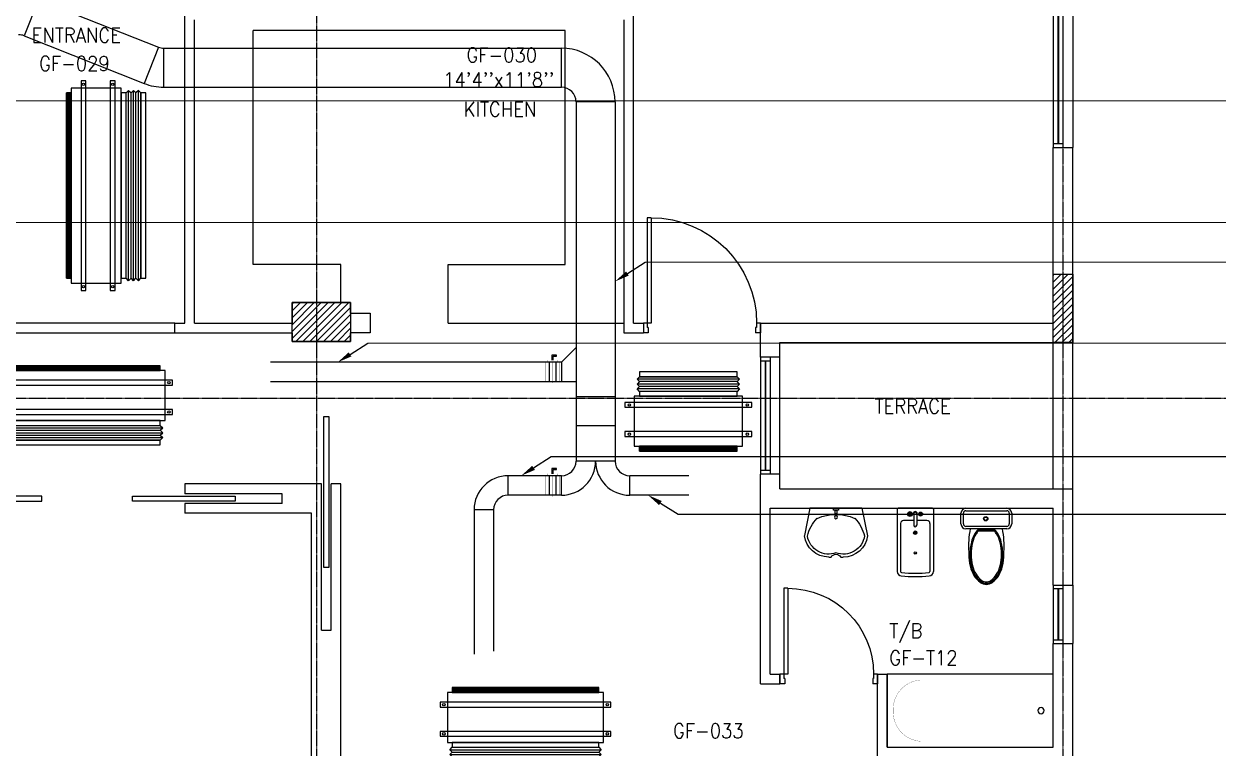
# Model space of a CAD drawing. Header units: millimetres. Extents: x 0 to 79758, y -5689 to 75453.
# Drawn here: x 40473 to 52712, y 15216 to 22644 of the extents above; entities that cross this region are included whole.
import ezdxf

# ---------------------------------------------------------------- set-up
doc = ezdxf.new("R2010")
doc.units = ezdxf.units.MM
doc.linetypes.add('CENTER', pattern=[50.8, 31.75, -6.35, 6.35, -6.35])
doc.linetypes.add('DASHED2', pattern=[9.525, 6.35, -3.175])
for name, color, linetype in [('A-ANNO-TEXT', 8, 'Continuous'), ('A-DOOR', 4, 'Continuous'), ('A-FLOR-OVHD', 4, 'DASHED2'), ('A-FLOR-PFIX', 8, 'Continuous'), ('A-FLOR-SPCL', 8, 'Continuous'), ('A-GLAZ', 5, 'Continuous'), ('A-GRID', 253, 'CENTER'), ('A-WALL-FULL', 8, 'Continuous'), ('AC- VD', 5, 'Continuous'), ('AC-FAD', 6, 'Continuous'), ('AC-FAD TEXT', 6, 'Continuous'), ('FCU-AC', 160, 'Continuous'), ('L1-E014-C22-VAC (08-08-2010)$0$ETA-AC-DAMPER', 4, 'Continuous'), ('S-COL- HACT.', 9, 'Continuous'), ('S-COL.', 8, 'Continuous')]:
    doc.layers.add(name, color=color, linetype=linetype)
doc.styles.add('ROMANS', font='romans.shx', dxfattribs={"width": 0.8})

# ---------------------------------------------------------------- blocks, each defined once
blk = doc.blocks.new('W-180')
for p, q in [((1800, 100), (0, 100)), ((1800, 0), (0, 0)), ((40, 0), (40, 100)), ((1760, 100), (1760, 0))]:
    blk.add_line(p, q)
at = {"linetype": 'Continuous'}
for p, q in [((1760, 53), (40, 53)), ((1760, 47), (40, 47))]:
    blk.add_line(p, q, dxfattribs=at)
blk = doc.blocks.new('LAV-4')
for p, q in [((-266, 0), (-322, -283)), ((-266, 0), (268, 0)), ((268, 0), (324, -280)), ((-48, -500), (-75, -500)), ((75, -500), (50, -500))]:
    blk.add_line(p, q)
for points in [[(-25, 0), (-25, -18), (25, -18), (25, 0)], [(-9, -20), (-9, -57), (8, -57), (8, -20)]]:
    blk.add_lwpolyline(points, close=True)
blk.add_circle((0, -91), 15.4)
for centre, radius, start, end in [((74, -366), 375, 135.3333, 167.1432), ((0, -539), 477, 66.1261, 113.874), ((-74, -366), 375, 12.5199, 44.6667), ((-75, -250), 250, 187.6784, 270), ((-75, -250), 220, 188.5814, 289.9523), ((75, -250), 220, 250.0878, 350.8515), ((75, -250), 250, 270, 353.0121), ((1, -527), 55.9, 28.7827, 151.2173), ((50, -499), 0, 238.1883, 0)]:
    blk.add_arc(centre, radius, start, end)
blk = doc.blocks.new('D-120-R1')
for p, q in [((-80, 1180), (-40, 1180)), ((-80, 1180), (-80, 100)), ((-40, 1180), (-40, 55)), ((-1200, 100), (-1160, 100)), ((-1200, 100), (-1200, 0)), ((-1160, 100), (-1160, 55)), ((-1160, 55), (-1150, 55)), ((-1150, 55), (-1150, 0)), ((-80, 100), (0, 100)), ((-50, 55), (-40, 55)), ((-50, 55), (-50, 0)), ((-50, 0), (0, 0)), ((0, 100), (0, 0)), ((-1200, 0), (-1150, 0))]:
    blk.add_line(p, q)
at = {"linetype": 'Continuous'}
blk.add_arc((-80, 100), 1080, 90, 180, dxfattribs=at)
blk = doc.blocks.new('BIDET-1')
for p, q in [((175, 0), (-175, 0)), ((-185, -10), (-185, -649)), ((-39, -59), (-69, -59)), ((-54, -44), (-54, -74)), ((-15, -54), (-15, -174)), ((15, -54), (15, -174)), ((39, -59), (69, -59)), ((54, -44), (54, -74)), ((185, -10), (185, -649)), ((-150, -155), (-150, -649)), ((-15, -125), (-120, -125)), ((-9, -259), (9, -241)), ((-9, -241), (9, -259)), ((0, -238), (0, -262)), ((120, -125), (15, -125)), ((150, -155), (150, -649)), ((12, -250), (-12, -250))]:
    blk.add_line(p, q)
for centre, radius in [((-54, -59), 25), ((-54, -59), 20), ((-54, -59), 15.2), ((-54, -59), 10.2), ((54, -59), 20), ((54, -59), 15.2), ((54, -59), 10.2), ((0, -250), 17.5), ((0, -250), 12.5), ((0, -457), 12.5), ((0, -457), 10)]:
    blk.add_circle(centre, radius)
for centre, radius, start, end in [((-175, -10), 10, 90, 180), ((175, -10), 10, 0, 90), ((0, -54), 20, 318.5904, 221.4096), ((0, -54), 15, 0, 180), ((-120, -155), 30, 90, 180), ((0, -174), 15, 180, 0), ((120, -155), 30, 0, 90), ((-140, -649), 45, 180, 265.2062), ((-140, -649), 10, 180, 265.2062), ((0, 1020), 1720, 265.2062, 274.7938), ((0, 1020), 1685, 265.2062, 274.7938), ((140, -649), 10, 274.7938, 0), ((140, -649), 45, 274.7938, 0)]:
    blk.add_arc(centre, radius, start, end)
blk = doc.blocks.new('WC-1')
for p, q in [((-210, 0), (210, 0)), ((-260, -160), (-260, -50)), ((-235, -160), (-235, -50)), ((-210, -25), (210, -25)), ((235, -50), (235, -160)), ((260, -50), (260, -160)), ((210, -185), (-210, -185)), ((210, -210), (-210, -210)), ((91, -223), (-91, -223)), ((86, -235), (-86, -235))]:
    blk.add_line(p, q)
for radius in [22.1, 17.1]:
    blk.add_circle((-6, -107), radius)
for centre, radius, start, end in [((-210, -50), 50, 90, 180), ((-210, -50), 25, 90, 180), ((210, -50), 50, 360, 90), ((210, -50), 25, 360, 90), ((-210, -160), 50, 180, 270), ((-210, -160), 25, 180, 270), ((722, -383), 904, 168.9529, 184.0632), ((69, -365), 214, 138.4152, 149.8586), ((69, -365), 201, 139.9943, 149.8586), ((-69, -365), 201, 30.1414, 40.0057), ((-69, -365), 214, 30.1414, 41.5848), ((210, -160), 25, 270, 360), ((210, -160), 50, 270, 360), ((352, -470), 520, 166.4766, 180), ((352, -470), 507, 166.4766, 180), ((178, -428), 341, 149.8586, 166.4766), ((178, -428), 328, 149.8586, 166.4766), ((-178, -428), 328, 13.5234, 30.1414), ((-178, -428), 341, 13.5234, 30.1414), ((-352, -470), 507, 360, 13.5234), ((-352, -470), 520, 360, 13.5234), ((352, -470), 532, 177.5541, 180), ((352, -470), 532, 180, 193.5234), ((352, -470), 520, 180, 193.5234), ((352, -470), 507, 180, 193.5234), ((-352, -470), 507, 346.4766, 360), ((-352, -470), 520, 346.4766, 360), ((-352, -470), 532, 346.4766, 360), ((-352, -470), 532, 360, 2.4459), ((178, -512), 353, 193.5234, 210.1414), ((178, -512), 341, 193.5234, 210.1414), ((178, -512), 328, 193.5234, 210.1414), ((-178, -512), 328, 329.8586, 346.4766), ((-178, -512), 341, 329.8586, 346.4766), ((-178, -512), 353, 329.8586, 346.4766), ((69, -575), 226, 210.1414, 234.4972), ((69, -575), 214, 210.1414, 234.4972), ((69, -575), 201, 210.1414, 234.4972), ((-69, -575), 201, 305.5028, 329.8586), ((-69, -575), 214, 305.5028, 329.8586), ((-69, -575), 226, 305.5028, 329.8586), ((0, -672), 108, 234.4972, 270), ((0, -672), 95.9, 234.4972, 270), ((0, -672), 83.4, 234.4972, 270), ((0, -672), 83.4, 270, 305.5028), ((0, -672), 95.9, 270, 305.5028), ((0, -672), 108, 270, 305.5028)]:
    blk.add_arc(centre, radius, start, end)
at = {"linetype": 'Continuous', "ltscale": 50}
blk.add_arc((-722, -383), 904, 355.9368, 11.0471, dxfattribs=at)
blk = doc.blocks.new('W-60')
for p, q in [((600, 100), (0, 100)), ((600, 0), (0, 0)), ((40, 0), (40, 100)), ((560, 100), (560, 0))]:
    blk.add_line(p, q)
at = {"linetype": 'Continuous'}
for p, q in [((560, 53), (40, 53)), ((560, 47), (40, 47))]:
    blk.add_line(p, q, dxfattribs=at)
blk = doc.blocks.new('W-120')
for p, q in [((1200, 100), (0, 100)), ((1200, 0), (0, 0)), ((40, 0), (40, 100)), ((1160, 100), (1160, 0))]:
    blk.add_line(p, q)
at = {"linetype": 'Continuous'}
for p, q in [((1160, 53), (40, 53)), ((1160, 47), (40, 47))]:
    blk.add_line(p, q, dxfattribs=at)
blk = doc.blocks.new('D-100-R1')
for p, q in [((-80, 980), (-80, 100)), ((-80, 980), (-40, 980)), ((-40, 980), (-40, 55)), ((-1000, 100), (-1000, 0)), ((-1000, 100), (-960, 100)), ((-960, 100), (-960, 55)), ((-960, 55), (-950, 55)), ((-950, 55), (-950, 0)), ((-80, 100), (0, 100)), ((-50, 55), (-50, 0)), ((-50, 55), (-40, 55)), ((-50, 0), (0, 0)), ((0, 100), (0, 0)), ((-1000, 0), (-950, 0))]:
    blk.add_line(p, q)
at = {"linetype": 'Continuous'}
blk.add_arc((-80, 100), 880, 90, 180, dxfattribs=at)
blk = doc.blocks.new('BT-2')
blk.add_lwpolyline([(0, 750), (1700, 750), (1700, 0), (0, 0)], close=True)
at = {"const_width": 2}
blk.add_lwpolyline([(60, 690), (1340, 690, -0.414214), (1640, 390), (1640, 360, -0.414214), (1340, 60), (60, 60)], format="xyb", close=True, dxfattribs=at)
blk.add_circle((125, 375), 31.9)
blk = doc.blocks.new('fcu-1    1.5 tr')
h = blk.add_hatch()
h.set_pattern_fill('NET', color=3)
h.paths.add_polyline_path([(78733, -1589179), (77733, -1589179), (77733, -1589229), (78733, -1589229)])
at = {"color": 3}
blk.add_lwpolyline([(77733, -1589229), (78733, -1589229), (78733, -1589179), (77733, -1589179)], close=True, dxfattribs=at)
at = {"layer": 'FCU-AC', "color": 5}
for p, q in [((77733, -1588466), (77708, -1588491)), ((78758, -1588491), (77708, -1588491)), ((77733, -1588516), (77708, -1588491)), ((77733, -1588516), (77708, -1588541)), ((78733, -1588516), (77733, -1588516)), ((78758, -1588491), (78733, -1588466)), ((78758, -1588491), (78733, -1588516)), ((78758, -1588541), (78733, -1588516)), ((78758, -1588541), (77708, -1588541)), ((77733, -1588566), (77708, -1588541)), ((77733, -1588566), (77708, -1588591)), ((78758, -1588591), (77708, -1588591)), ((77733, -1588616), (77708, -1588591)), ((78733, -1588566), (77733, -1588566)), ((78758, -1588541), (78733, -1588566)), ((78758, -1588591), (78733, -1588566)), ((78758, -1588591), (78733, -1588616))]:
    blk.add_line(p, q, dxfattribs=at)
at = {"layer": 'FCU-AC', "color": 1}
for p, q in [((78733, -1588416), (77733, -1588416)), ((77733, -1588416), (77733, -1588466)), ((77733, -1588466), (78733, -1588466)), ((78733, -1588466), (78733, -1588416)), ((78733, -1588616), (77733, -1588616)), ((77733, -1588616), (77733, -1588666)), ((78733, -1588666), (78733, -1588616)), ((77733, -1588666), (78733, -1588666))]:
    blk.add_line(p, q, dxfattribs=at)
at = {"layer": 'FCU-AC'}
for p, q in [((78733, -1588466), (77733, -1588466)), ((78788, -1588666), (77678, -1588666)), ((77678, -1588666), (77678, -1589179)), ((78788, -1589179), (78788, -1588666)), ((77678, -1589179), (78788, -1589179))]:
    blk.add_line(p, q, dxfattribs=at)
at = {"layer": 'FCU-AC', "color": 2}
for p, q in [((78733, -1588516), (77733, -1588516)), ((78733, -1588566), (77733, -1588566))]:
    blk.add_line(p, q, dxfattribs=at)
at = {"layer": 'FCU-AC', "color": 6}
for points in [[(77583, -1588779), (78883, -1588779), (78883, -1588729), (77583, -1588729)], [(77583, -1589079), (78883, -1589079), (78883, -1589029), (77583, -1589029)]]:
    blk.add_lwpolyline(points, close=True, dxfattribs=at)
for centre in [(77629, -1588755), (78837, -1588755), (77629, -1589055), (78837, -1589055)]:
    blk.add_circle(centre, 12.5, dxfattribs=at)
blk = doc.blocks.new('fcu 2.5 tr')
h = blk.add_hatch()
h.set_pattern_fill('NET', color=3)
h.paths.add_polyline_path([(83172, -1587743), (81672, -1587743), (81672, -1587793), (83172, -1587793)])
at = {"layer": 'FCU-AC'}
for p, q in [((81672, -1587030), (81647, -1587055)), ((83197, -1587055), (81647, -1587055)), ((81672, -1587080), (81647, -1587055)), ((83172, -1587030), (81672, -1587030)), ((83197, -1587055), (83172, -1587030)), ((83197, -1587055), (83172, -1587080)), ((81672, -1587080), (81647, -1587105)), ((83197, -1587105), (81647, -1587105)), ((81672, -1587130), (81647, -1587105)), ((81672, -1587130), (81647, -1587155)), ((83197, -1587155), (81647, -1587155)), ((81672, -1587180), (81647, -1587155)), ((83172, -1587080), (81672, -1587080)), ((83172, -1587080), (81672, -1587080)), ((83172, -1587130), (81672, -1587130)), ((83172, -1587130), (81672, -1587130)), ((83197, -1587105), (83172, -1587080)), ((83197, -1587105), (83172, -1587130)), ((83197, -1587155), (83172, -1587130)), ((83197, -1587155), (83172, -1587180))]:
    blk.add_line(p, q, dxfattribs=at)
at = {"layer": 'FCU-AC', "color": 1}
for p, q in [((83172, -1586980), (81672, -1586980)), ((81672, -1586980), (81672, -1587030)), ((81672, -1587030), (83172, -1587030)), ((83172, -1587030), (83172, -1586980)), ((83172, -1587180), (81672, -1587180)), ((81672, -1587180), (81672, -1587230)), ((83172, -1587230), (83172, -1587180)), ((81672, -1587230), (83172, -1587230))]:
    blk.add_line(p, q, dxfattribs=at)
at = {"layer": 'FCU-AC', "color": 6}
for points in [[(81547, -1587343), (83297, -1587343), (83297, -1587293), (81547, -1587293)], [(81547, -1587643), (83297, -1587643), (83297, -1587593), (81547, -1587593)]]:
    blk.add_lwpolyline(points, close=True, dxfattribs=at)
at = {"layer": 'FCU-AC'}
blk.add_lwpolyline([(81622, -1587743), (83222, -1587743), (83222, -1587230), (81622, -1587230)], close=True, dxfattribs=at)
at = {"layer": 'FCU-AC', "color": 3}
blk.add_lwpolyline([(81672, -1587793), (83172, -1587793), (83172, -1587743), (81672, -1587743)], close=True, dxfattribs=at)
at = {"layer": 'FCU-AC', "color": 6}
for centre in [(81584, -1587318), (83259, -1587318), (81584, -1587618), (83259, -1587618)]:
    blk.add_circle(centre, 12.5, dxfattribs=at)
blk = doc.blocks.new('fcu 3.5 tr')
at = {"layer": 'FCU-AC'}
h = blk.add_hatch(dxfattribs=at)
h.set_pattern_fill('NET', color=3)
h.paths.add_polyline_path([(100970, -1580238), (99070, -1580238), (99070, -1580288), (100970, -1580288)])
at = {"layer": 'FCU-AC', "color": 1}
for p, q in [((100970, -1579475), (99070, -1579475)), ((99070, -1579475), (99070, -1579525)), ((100970, -1579525), (100970, -1579475)), ((99070, -1579525), (100970, -1579525)), ((100970, -1579675), (99070, -1579675)), ((99070, -1579675), (99070, -1579725)), ((100970, -1579725), (100970, -1579675)), ((99070, -1579725), (100970, -1579725))]:
    blk.add_line(p, q, dxfattribs=at)
at = {"layer": 'FCU-AC'}
for p, q in [((99045, -1579550), (99070, -1579525)), ((100995, -1579550), (99045, -1579550)), ((99045, -1579550), (99070, -1579575)), ((99045, -1579600), (99070, -1579575)), ((100970, -1579525), (99070, -1579525)), ((100970, -1579575), (99070, -1579575)), ((100970, -1579575), (99070, -1579575)), ((100995, -1579550), (100970, -1579525)), ((100995, -1579550), (100970, -1579575)), ((100995, -1579600), (100970, -1579575)), ((100995, -1579600), (99045, -1579600)), ((99045, -1579600), (99070, -1579625)), ((99045, -1579650), (99070, -1579625)), ((100995, -1579650), (99045, -1579650)), ((99045, -1579650), (99070, -1579675)), ((100970, -1579625), (99070, -1579625)), ((100970, -1579625), (99070, -1579625)), ((100995, -1579600), (100970, -1579625)), ((100995, -1579650), (100970, -1579625)), ((100995, -1579650), (100970, -1579675))]:
    blk.add_line(p, q, dxfattribs=at)
at = {"layer": 'FCU-AC', "color": 6}
for points in [[(98945, -1579838), (101095, -1579838), (101095, -1579788), (98945, -1579788)], [(98945, -1580138), (101095, -1580138), (101095, -1580088), (98945, -1580088)]]:
    blk.add_lwpolyline(points, close=True, dxfattribs=at)
at = {"layer": 'FCU-AC'}
blk.add_lwpolyline([(99020, -1580238), (101020, -1580238), (101020, -1579725), (99020, -1579725)], close=True, dxfattribs=at)
at = {"layer": 'FCU-AC', "color": 3}
blk.add_lwpolyline([(99070, -1580288), (100970, -1580288), (100970, -1580238), (99070, -1580238)], close=True, dxfattribs=at)
at = {"layer": 'FCU-AC', "color": 6}
for centre in [(98982, -1579813), (101057, -1579813), (98982, -1580113), (101057, -1580113)]:
    blk.add_circle(centre, 12.5, dxfattribs=at)
blk = doc.blocks.new('*U160')
at = {"layer": 'L1-E014-C22-VAC (08-08-2010)$0$ETA-AC-DAMPER', "color": 5}
for p, q in [((-33, 0), (-33, 200)), ((33, 0), (33, 200))]:
    blk.add_line(p, q, dxfattribs=at)
for points, const_width in [([(-91, 200), (91, 200)], 1.82), ([(0, 0), (0, 214)], 1.5), ([(-91, 0), (91, 0)], 1.82), ([(-48, 0), (-48, -20), (48, -20), (48, 0)], 1.5)]:
    blk.add_lwpolyline(points, dxfattribs=dict(at, const_width=const_width))
at = {"layer": 'L1-E014-C22-VAC (08-08-2010)$0$ETA-AC-DAMPER', "color": 5, "const_width": 1.82}
blk.add_lwpolyline([(75, 200), (75, 0), (-75, 0), (-75, 200)], close=True, dxfattribs=at)
at = {"layer": 'L1-E014-C22-VAC (08-08-2010)$0$ETA-AC-DAMPER', "color": 5}
blk.add_lwpolyline([(6, -20), (6, -62), (40, -62), (40, -72), (-6, -72), (-6, -20)], dxfattribs=at)
blk = doc.blocks.new('*U161')
at = {"layer": 'L1-E014-C22-VAC (08-08-2010)$0$ETA-AC-DAMPER', "color": 5}
for p, q in [((-33, 0), (-33, 200)), ((33, 0), (33, 200))]:
    blk.add_line(p, q, dxfattribs=at)
for points, const_width in [([(-91, 200), (91, 200)], 1.82), ([(0, 0), (0, 214)], 1.5), ([(-91, 0), (91, 0)], 1.82), ([(-48, 0), (-48, -20), (48, -20), (48, 0)], 1.5)]:
    blk.add_lwpolyline(points, dxfattribs=dict(at, const_width=const_width))
at = {"layer": 'L1-E014-C22-VAC (08-08-2010)$0$ETA-AC-DAMPER', "color": 5, "const_width": 1.82}
blk.add_lwpolyline([(75, 200), (75, 0), (-75, 0), (-75, 200)], close=True, dxfattribs=at)
at = {"layer": 'L1-E014-C22-VAC (08-08-2010)$0$ETA-AC-DAMPER', "color": 5}
blk.add_lwpolyline([(6, -20), (6, -62), (40, -62), (40, -72), (-6, -72), (-6, -20)], dxfattribs=at)

msp = doc.modelspace()

# ---------------------------------------------------------------- hatches: boundary and pattern name
at = {"layer": 'S-COL- HACT.', "linetype": 'Continuous', "ltscale": 3}
h = msp.add_hatch(dxfattribs=at)
h.set_pattern_fill('ANSI31', color=256, scale=400, style=0)
h.set_pattern_definition([(45, (1147577.044, 409937.22), (-35.355339, 35.355339), [])])
h.paths.add_polyline_path([(51021.9, 19375.2), (51021.9, 20075.2), (51221.9, 20075.2), (51221.9, 19375.2)])
h = msp.add_hatch(dxfattribs=at)
h.set_pattern_fill('ANSI31', color=256, scale=400, style=0)
h.set_pattern_definition([(45, (1147577.044, 409947.22), (-35.355339, 35.355339), [])])
h.paths.add_polyline_path([(43221.9, 19785.2), (43821.9, 19785.2), (43821.9, 19385.2), (43221.9, 19385.2)])

# ---------------------------------------------------------------- linework, layer by layer
at = {"layer": 'A-DOOR', "ltscale": 3}
for points in [[(43596.9, 17067.7), (43546.9, 17067.7), (43546.9, 18617.7), (43596.9, 18617.7), (43596.9, 17067.7)], [(39605.9, 17800.2), (39605.9, 17750.2), (40655.9, 17750.2), (40655.9, 17800.2), (39605.9, 17800.2)], [(42637.9, 17800.2), (42637.9, 17750.2), (41587.9, 17750.2), (41587.9, 17800.2), (42637.9, 17800.2)]]:
    msp.add_lwpolyline(points, dxfattribs=at)
at = {"layer": 'A-FLOR-OVHD', "linetype": 'Continuous', "ltscale": 3}
for p, q in [((42021.9, 19575.2), (40221.9, 19575.2)), ((40221.9, 19475.2), (42021.9, 19475.2))]:
    msp.add_line(p, q, dxfattribs=at)
at = {"layer": 'A-FLOR-SPCL', "ltscale": 3}
for p, q in [((46021.9, 22575.2), (42821.9, 22575.2)), ((42821.9, 20175.2), (42821.9, 22575.2)), ((46021.9, 20175.2), (46021.9, 22575.2)), ((43721.9, 20175.2), (42821.9, 20175.2)), ((43721.9, 19785.2), (43721.9, 20175.2)), ((44821.9, 19575.2), (44821.9, 20175.2)), ((44821.9, 20175.2), (46021.9, 20175.2)), ((44821.9, 19575.2), (46621.9, 19575.2)), ((46621.9, 19475.2), (46821.9, 19475.2)), ((46721.9, 19575.2), (46821.9, 19575.2)), ((51021.9, 17875.2), (51021.9, 19375.2)), ((51221.9, 17875.2), (51221.9, 19375.2))]:
    msp.add_line(p, q, dxfattribs=at)
at = {"layer": 'A-GLAZ', "ltscale": 3}
for p, q in [((51221.9, 23175.2), (51221.9, 21375.2)), ((48221.9, 18025.2), (48221.9, 19225.2)), ((51221.9, 16887.9), (51221.9, 16287.9))]:
    msp.add_line(p, q, dxfattribs=at)
at = {"layer": 'A-GRID', "ltscale": 0.1}
for p, q in [((43471.9, 53051.2), (43471.9, 4916.9)), ((51121.9, 53051.2), (51121.9, 4916.9)), ((13766.1, 18806.2), (57305.7, 18806.2))]:
    msp.add_line(p, q, dxfattribs=at)
at = {"layer": 'A-WALL-FULL', "ltscale": 3}
for p, q in [((46721.9, 19575.2), (46721.9, 24975.2)), ((42121.9, 19575.2), (42121.9, 23475.2)), ((42221.9, 19575.2), (42221.9, 22686)), ((46621.9, 22686), (46621.9, 19475.2)), ((51021.9, 21375.2), (51221.9, 21375.2)), ((51021.9, 19575.2), (51021.9, 21375.2)), ((51221.9, 19375.2), (51221.9, 21375.2)), ((42021.9, 19475.2), (42021.9, 19575.2)), ((42021.9, 19575.2), (42121.9, 19575.2)), ((42021.9, 19475.2), (43221.9, 19475.2)), ((42221.9, 19575.2), (43221.9, 19575.2)), ((48021.9, 19225.2), (48021.9, 19575.2)), ((48021.9, 19575.2), (51021.9, 19575.2)), ((48221.9, 19375.2), (51221.9, 19375.2)), ((48221.9, 19225.2), (48221.9, 19375.2)), ((48221.9, 19225.2), (48021.9, 19225.2)), ((48021.9, 15875.2), (48021.9, 18025.2)), ((48221.9, 18025.2), (48021.9, 18025.2)), ((48221.9, 17875.2), (48221.9, 18025.2)), ((43421.9, 17925.2), (42121.9, 17925.2)), ((42121.9, 17925.2), (42121.9, 17825.2)), ((43521.9, 17925.2), (43421.9, 17925.2)), ((43521.9, 16425.2), (43521.9, 17925.2)), ((43621.9, 16425.2), (43621.9, 17925.2)), ((43721.9, 17925.2), (43621.9, 17925.2)), ((43721.9, 14625.2), (43721.9, 17925.2)), ((48221.9, 17875.2), (51221.9, 17875.2)), ((51221.9, 16887.9), (51221.9, 17875.2)), ((43121.9, 17825.2), (42121.9, 17825.2)), ((43121.9, 17725.2), (43121.9, 17825.2)), ((43121.9, 17725.2), (42121.9, 17725.2)), ((42121.9, 17725.2), (42121.9, 17625.2)), ((43421.9, 17625.2), (42121.9, 17625.2)), ((43421.9, 14875.2), (43421.9, 17625.2)), ((48121.9, 17675.2), (51021.9, 17675.2)), ((48121.9, 15975.2), (48121.9, 17675.2)), ((51021.9, 16887.9), (51021.9, 17675.2)), ((51021.9, 16887.9), (51221.9, 16887.9)), ((43521.9, 16425.2), (43621.9, 16425.2)), ((51021.9, 16287.9), (51221.9, 16287.9)), ((51021.9, 15225.2), (51021.9, 16287.9)), ((51221.9, 12725.2), (51221.9, 16287.9)), ((48121.9, 15975.2), (48221.9, 15975.2)), ((48221.9, 15875.2), (48221.9, 15975.2)), ((49221.9, 14625.2), (49221.9, 15975.2)), ((49221.9, 15975.2), (49321.9, 15975.2)), ((49321.9, 15225.2), (49321.9, 15975.2)), ((48021.9, 15875.2), (48221.9, 15875.2)), ((49321.9, 15225.2), (51021.9, 15225.2))]:
    msp.add_line(p, q, dxfattribs=at)
at = {"layer": 'A-WALL-FULL', "linetype": 'Continuous', "ltscale": 3}
for p, q in [((43821.9, 19785.2), (43221.9, 19785.2)), ((43221.9, 19785.2), (43221.9, 19575.2)), ((43821.9, 19675.2), (43821.9, 19785.2)), ((43821.9, 19675.2), (44021.9, 19675.2)), ((44021.9, 19675.2), (44021.9, 19475.2)), ((43221.9, 19475.2), (43221.9, 19385.2)), ((44021.9, 19475.2), (43821.9, 19475.2)), ((43821.9, 19385.2), (43821.9, 19475.2)), ((43221.9, 19385.2), (43821.9, 19385.2))]:
    msp.add_line(p, q, dxfattribs=at)
at = {"layer": 'AC-FAD'}
for p, q in [((40622.7, 22893.3, 0), (40475, 22521.6, 0)), ((40622.7, 22893.3, 0), (41852.2, 22404.9)), ((40475, 22521.6, 0), (41704.5, 22033.2, 0)), ((41852.2, 22404.9), (41704.5, 22033.2, 0)), ((41907.6, 22394.3), (45981.9, 22394.3, 0)), ((41907.6, 21994.3, 0), (41907.6, 22394.3)), ((45981.9, 21994.3, 0), (45981.9, 22394.3, 0)), ((41907.6, 21994.3, 0), (45981.9, 21994.3, 0)), ((46131.9, 21844.3, 0), (46131.9, 18160, 0)), ((46531.9, 21844.3, 0), (46131.9, 21844.3, 0)), ((46531.9, 21844.3, 0), (46531.9, 18160, 0)), ((46131.9, 19323.4, 0), (45981.9, 19173.4, 0)), ((45981.9, 19173.4, 0), (43001.4, 19173.4, 0)), ((45981.9, 19173.4, 0), (45981.9, 18973.4, 0)), ((46131.9, 18973.4, 0), (43001.4, 18973.4, 0)), ((46131.9, 18823.4, 0), (46531.9, 18823.4, 0)), ((46131.9, 18523.4, 0), (46531.9, 18523.4, 0)), ((46531.9, 18160, 0), (46131.9, 18160, 0)), ((45981.9, 18010, 0), (45437.2, 18010, 0)), ((45437.2, 17810, 0), (45437.2, 18010, 0)), ((45981.9, 17810, 0), (45981.9, 18010, 0)), ((47287.7, 18010, 0), (46681.9, 18010, 0)), ((46681.9, 17810, 0), (46681.9, 18010, 0)), ((45981.9, 17810, 0), (45437.2, 17810, 0)), ((47287.7, 17810, 0), (46681.9, 17810, 0)), ((45087.2, 17660, 0), (45087.2, 16180, 0)), ((45287.2, 17660, 0), (45087.2, 17660, 0)), ((45287.2, 17660, 0), (45287.2, 16210, 0))]:
    msp.add_line(p, q, dxfattribs=at)
for centre, radius, start, end in [((40419.7, 22382.2, 0), 150, 68.3338, 90), ((41907.6, 22544.3), 150, 248.3338, 270), ((45981.9, 21844.3, 0), 550, 0, 90), ((41907.6, 22544.3, 0), 550, 248.3338, 270), ((45981.9, 21844.3, 0), 150, 0, 90), ((45981.9, 18160, 0), 150, 270, 0), ((45981.9, 18160, 0), 350, 270, 0), ((46681.9, 18160, 0), 350, 180, 270), ((46681.9, 18160, 0), 150, 180, 270), ((45437.2, 17660, 0), 350, 90, 180), ((45437.2, 17660, 0), 150, 90, 180)]:
    msp.add_arc(centre, radius, start, end, dxfattribs=at)
at = {"layer": 'AC-FAD TEXT', "elevation": 0}
for points in [[(39369, 21972.5), (39551, 21856.6), (68123.4, 21851.3)], [(46658.4, 20082.7), (46840.5, 20198.5), (68123.4, 20203)], [(43816, 19253.9), (43998.1, 19369.7), (68123.4, 19374.7)], [(45696.6, 18090.5), (45878.6, 18206.3), (68123.4, 18206.3)], [(46996.6, 17729.5), (47178.6, 17613.7), (68123.4, 17613.7)]]:
    msp.add_lwpolyline(points, dxfattribs=at)
at = {"layer": 'AC-FAD TEXT'}
msp.add_lwpolyline([(36763.4, 20489.6), (36945.5, 20605.4), (68123.4, 20610.5)], dxfattribs=at)
for points in [[(46645, 20103.8, 0), (46531.9, 20002.2, 0), (46671.8, 20061.6, 0)], [(43802.6, 19275, 0), (43689.5, 19173.4, 0), (43829.4, 19232.8, 0)], [(45683.1, 18111.6, 0), (45570, 18010, 0), (45710, 18069.4, 0)], [(46983.1, 17708.4, 0), (46870, 17810, 0), (47010, 17750.6, 0)]]:
    msp.add_solid(points, dxfattribs=at)
at = {"layer": 'S-COL.', "linetype": 'Continuous', "ltscale": 3}
for points in [[(51021.9, 19375.2), (51021.9, 20075.2), (51221.9, 20075.2), (51221.9, 19375.2)], [(51021.9, 19375.2), (51021.9, 20075.2), (51221.9, 20075.2), (51221.9, 19375.2)], [(51021.9, 19375.2), (51021.9, 20075.2), (51221.9, 20075.2), (51221.9, 19375.2)], [(43221.9, 19785.2), (43821.9, 19785.2), (43821.9, 19385.2), (43221.9, 19385.2)], [(43221.9, 19785.2), (43821.9, 19785.2), (43821.9, 19385.2), (43221.9, 19385.2)], [(43221.9, 19785.2), (43821.9, 19785.2), (43821.9, 19385.2), (43221.9, 19385.2)]]:
    msp.add_lwpolyline(points, close=True, dxfattribs=at)

# ---------------------------------------------------------------- block references
at = {"layer": 'A-DOOR', "ltscale": 3, "xscale": -1}
for name, p in [('D-120-R1', (46821.9, 19475.2)), ('D-100-R1', (48221.9, 15875.2))]:
    msp.add_blockref(name, p, dxfattribs=at)
at = {"layer": 'A-FLOR-PFIX', "ltscale": 3, "xscale": -1}
for name, p in [('LAV-4', (48795.9, 17675.2)), ('BT-2', (51021.9, 15225.2))]:
    msp.add_blockref(name, p, dxfattribs=at)
at = {"layer": 'A-FLOR-PFIX', "ltscale": 3}
for name, p in [('BIDET-1', (49608.4, 17675.2)), ('WC-1', (50336.5, 17675.2))]:
    msp.add_blockref(name, p, dxfattribs=at)
at = {"layer": 'A-GLAZ', "ltscale": 3, "xscale": -1, "rotation": 270}
for name, p in [('W-180', (51021.9, 21375.2)), ('W-120', (48021.9, 18025.2)), ('W-60', (51021.9, 16287.9))]:
    msp.add_blockref(name, p, dxfattribs=at)
at = {"layer": 'AC- VD', "xscale": -1, "rotation": 180}
for name, p in [('*U160', (45891.1, 19173.4, 0)), ('*U161', (45891.1, 18010, 0))]:
    msp.add_blockref(name, p, dxfattribs=at)
at = {"layer": 'FCU-AC', "color": 3}
for name, p, rotation in [('fcu 3.5 tr', (1621196.9, 121004.8), 270), ('fcu 2.5 tr', (123543.4, -1568654.8), 180), ('fcu 2.5 tr', (128036.1, -1571955.5), 180)]:
    msp.add_blockref(name, p, dxfattribs=dict(at, rotation=rotation))
at = {"layer": 'FCU-AC'}
msp.add_blockref('fcu-1    1.5 tr', (-30950.1, 1607491), dxfattribs=at)

# ---------------------------------------------------------------- texts
at = {"layer": 'A-ANNO-TEXT', "style": 'ROMANS', "width": 0.9}
for s, p in [('ENTRANCE', (40553.7, 22451.7)), ('GF-030', (45009.1, 22249.5)), ('GF-029', (40629.3, 22161.8)), ("14'4''x11'8''", (44769.9, 21996.7)), ('KITCHEN', (44979.2, 21693.2)), ('TERRACE', (49191.3, 18648)), ('T/B', (49341.7, 16345.1)), ('GF-T12', (49341.7, 16066.1)), ('GF-033', (47126, 15319.1))]:
    msp.add_text(s, height=150, dxfattribs=at).set_placement(p)

doc.saveas('drawing.dxf')
